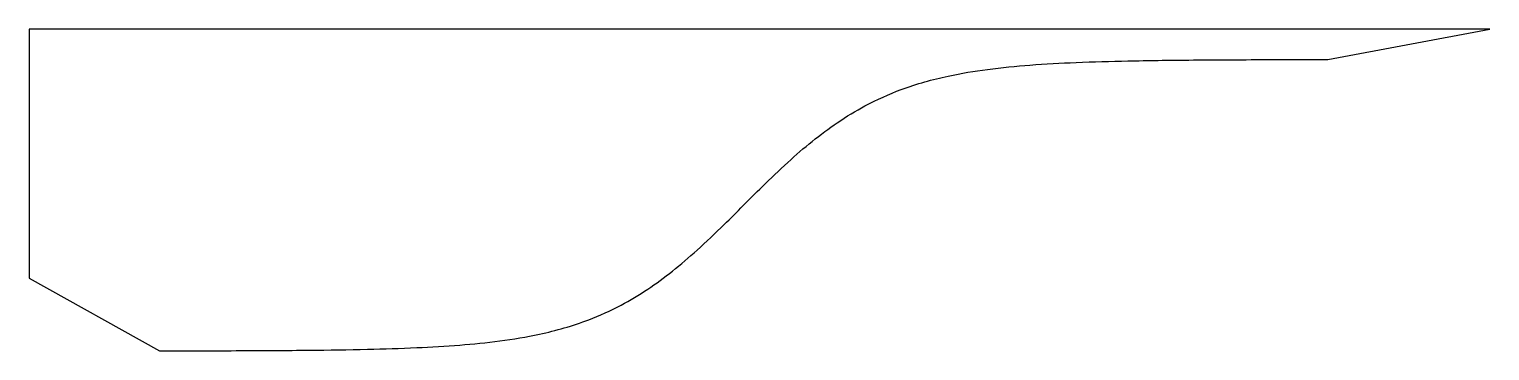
# Model space of a CAD drawing. Header units: millimetres. Extents: x -10000 to 0, y 1793 to 4000.
import ezdxf

# ---------------------------------------------------------------- set-up
doc = ezdxf.new("R2010")
doc.units = ezdxf.units.MM

msp = doc.modelspace()

# ---------------------------------------------------------------- linework, layer by layer
msp.add_lwpolyline([(-1108.5, 3792), (0, 4000), (-10000, 4000), (-10000, 2292), (-9108.5, 1793.3)])
msp.add_open_spline([(-9108.5, 1793.3), (-8921.5, 1793.6), (-8734.6, 1794), (-8547.6, 1794.7), (-8392.6, 1795.4), (-8237.6, 1796.3), (-8082.6, 1797.9), (-7949.5, 1799.3), (-7816.3, 1801.2), (-7683.2, 1804.2), (-7571.1, 1806.8), (-7459.1, 1810.2), (-7347, 1815.2), (-7248.2, 1819.5), (-7149.4, 1825.2), (-7050.6, 1833), (-6959.4, 1840.2), (-6868.1, 1849.2), (-6776.9, 1861.3), (-6686.5, 1873.3), (-6596.2, 1888.3), (-6505.8, 1907.9), (-6393.4, 1932.3), (-6280.9, 1964), (-6168.5, 2007), (-6094.6, 2035.3), (-6020.8, 2068.5), (-5947, 2107.7), (-5886.3, 2139.9), (-5825.6, 2176.1), (-5765, 2216.7), (-5708.7, 2254.3), (-5652.4, 2295.6), (-5596.1, 2340.4), (-5539.8, 2385.2), (-5483.5, 2433.4), (-5427.3, 2484.3), (-5365.2, 2540.5), (-5303.1, 2600), (-5241, 2661), (-5154.9, 2745.6), (-5068.8, 2833.1), (-4982.7, 2917.9), (-4924, 2975.6), (-4865.3, 3032.1), (-4806.6, 3085.7), (-4750.9, 3136.6), (-4695.3, 3185), (-4639.6, 3230), (-4582.3, 3276.4), (-4524.9, 3319.3), (-4467.5, 3358.3), (-4404.3, 3401.2), (-4341.1, 3439.6), (-4278, 3473.5), (-4195.3, 3517.8), (-4112.6, 3554.6), (-4029.9, 3585.4), (-3922.6, 3625.2), (-3815.4, 3654.9), (-3708.1, 3678.1), (-3618.5, 3697.5), (-3528.9, 3712.3), (-3439.4, 3724.1), (-3342.2, 3737), (-3245.1, 3746.4), (-3148, 3753.8), (-3042.8, 3761.8), (-2937.7, 3767.5), (-2832.5, 3771.8), (-2714.4, 3776.7), (-2596.3, 3779.9), (-2478.2, 3782.3), (-2339.1, 3785.2), (-2200, 3786.9), (-2060.8, 3788.2), (-1885.9, 3789.7), (-1710.9, 3790.5), (-1536, 3791.1), (-1393.5, 3791.5), (-1251, 3791.8), (-1108.5, 3792)], degree=3, knots=[-400, -400, -400, -400, -343.904131, -343.904131, -343.904131, -297.410122, -297.410122, -297.410122, -257.465119, -257.465119, -257.465119, -223.846847, -223.846847, -223.846847, -194.210038, -194.210038, -194.210038, -166.83267, -166.83267, -166.83267, -139.727074, -139.727074, -139.727074, -105.994132, -105.994132, -105.994132, -83.845331, -83.845331, -83.845331, -65.644885, -65.644885, -65.644885, -48.752722, -48.752722, -48.752722, -31.873558, -31.873558, -31.873558, -13.243829, -13.243829, -13.243829, 12.58391, 12.58391, 12.58391, 30.192736, 30.192736, 30.192736, 46.890113, 46.890113, 46.890113, 64.103839, 64.103839, 64.103839, 83.058052, 83.058052, 83.058052, 107.86701, 107.86701, 107.86701, 140.040853, 140.040853, 140.040853, 166.917291, 166.917291, 166.917291, 196.05263, 196.05263, 196.05263, 227.599808, 227.599808, 227.599808, 263.029948, 263.029948, 263.029948, 304.769636, 304.769636, 304.769636, 357.25307, 357.25307, 357.25307, 400, 400, 400, 400])

doc.saveas('drawing.dxf')
